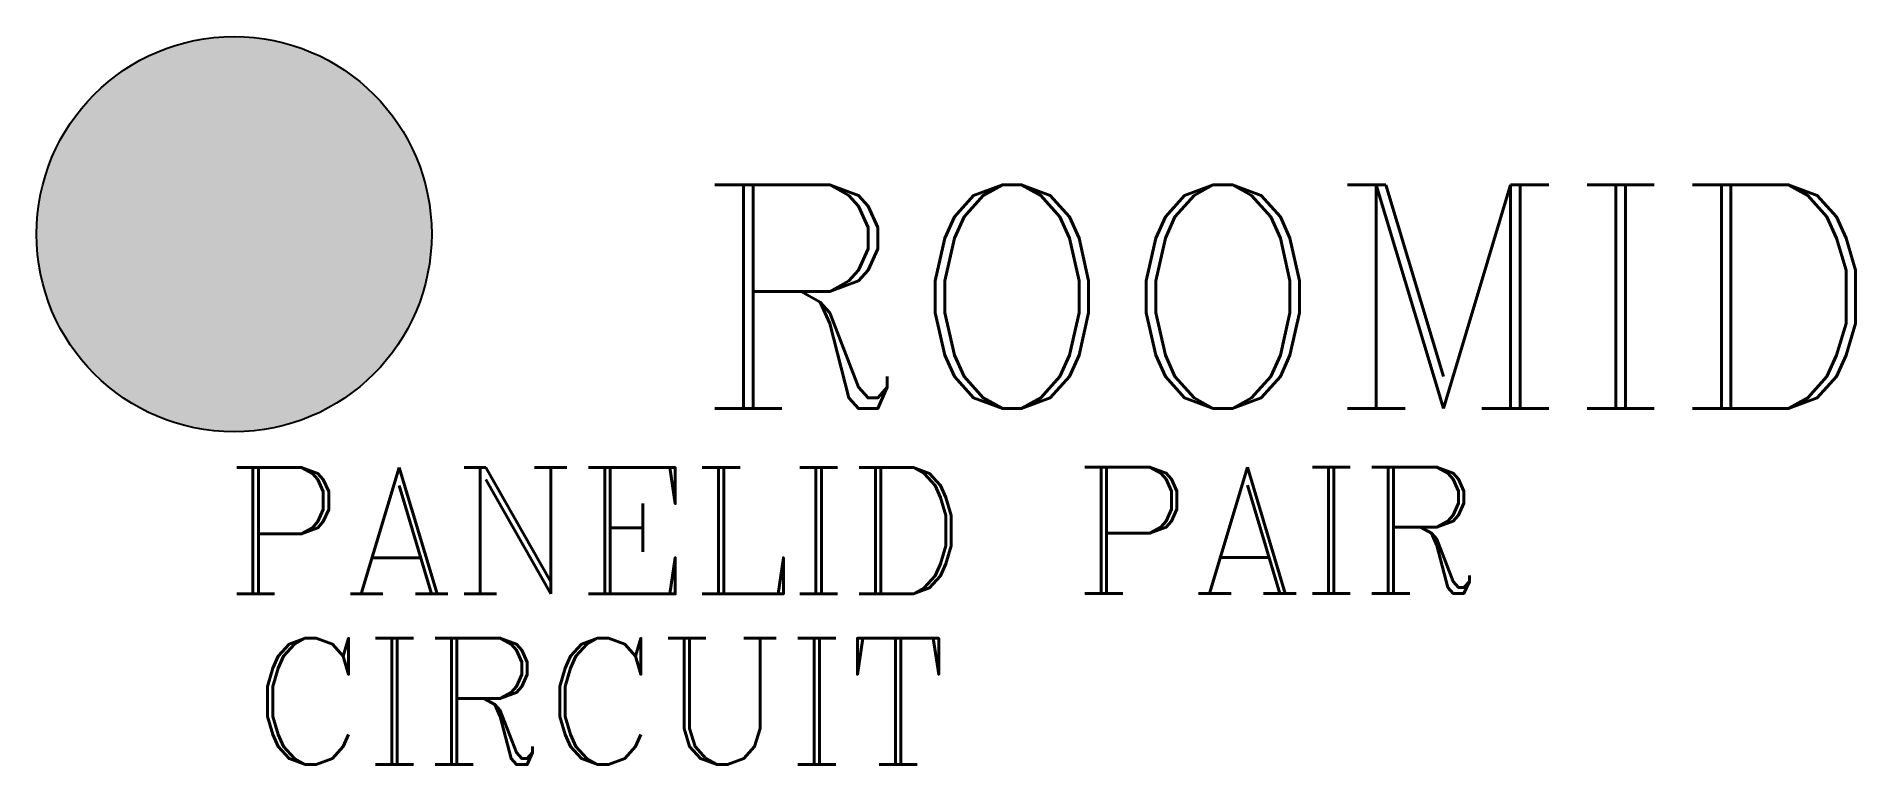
# Model space of a CAD drawing. Header units: inches. Extents: x -9.4 to 77, y -25.2 to 9.4.
import ezdxf
from ezdxf.enums import TextEntityAlignment as Align

# ---------------------------------------------------------------- set-up
doc = ezdxf.new("R2010")
doc.units = ezdxf.units.IN
doc.header["$LTSCALE"] = 48
doc.header["$MEASUREMENT"] = 0
doc.styles.add('ROMANC', font='COMPLEX.SHX')
doc.styles.add('WSNotes', font='complex.shx', dxfattribs={"height": 18})

msp = doc.modelspace()

# ---------------------------------------------------------------- hatches: boundary and pattern name
h = msp.add_hatch(color=256)
edge = h.paths.add_edge_path()
edge.add_arc((0, 0), 9.386, 0, 360)

# ---------------------------------------------------------------- linework, layer by layer
msp.add_circle((0, 0), 9.386)

# ---------------------------------------------------------------- texts
at = {"color": 7, "true_color": 0xf7f7f7, "insert": (0, 0), "char_height": 10, "attachment_point": 5, "style": 'WSNotes'}
msp.add_mtext('{\\fArial|b0|i0|c0|p34;-0}', dxfattribs=at)
at = {"style": 'WSNotes', "flags": 1}
msp.add_attdef('ROOMID', (21.921, -8.282), '', height=10.625, dxfattribs=at)
at = {"style": 'ROMANC'}
for tag, p in [('PANELID', (17.225, -11.079)), ('CIRCUIT', (17.397, -19.185))]:
    msp.add_attdef(tag, text='', height=6, dxfattribs=at).set_placement(p, align=Align.TOP_CENTER)
msp.add_attdef('PAIR', (39.901, -17.06), '', height=6, dxfattribs=at)

doc.saveas('drawing.dxf')
